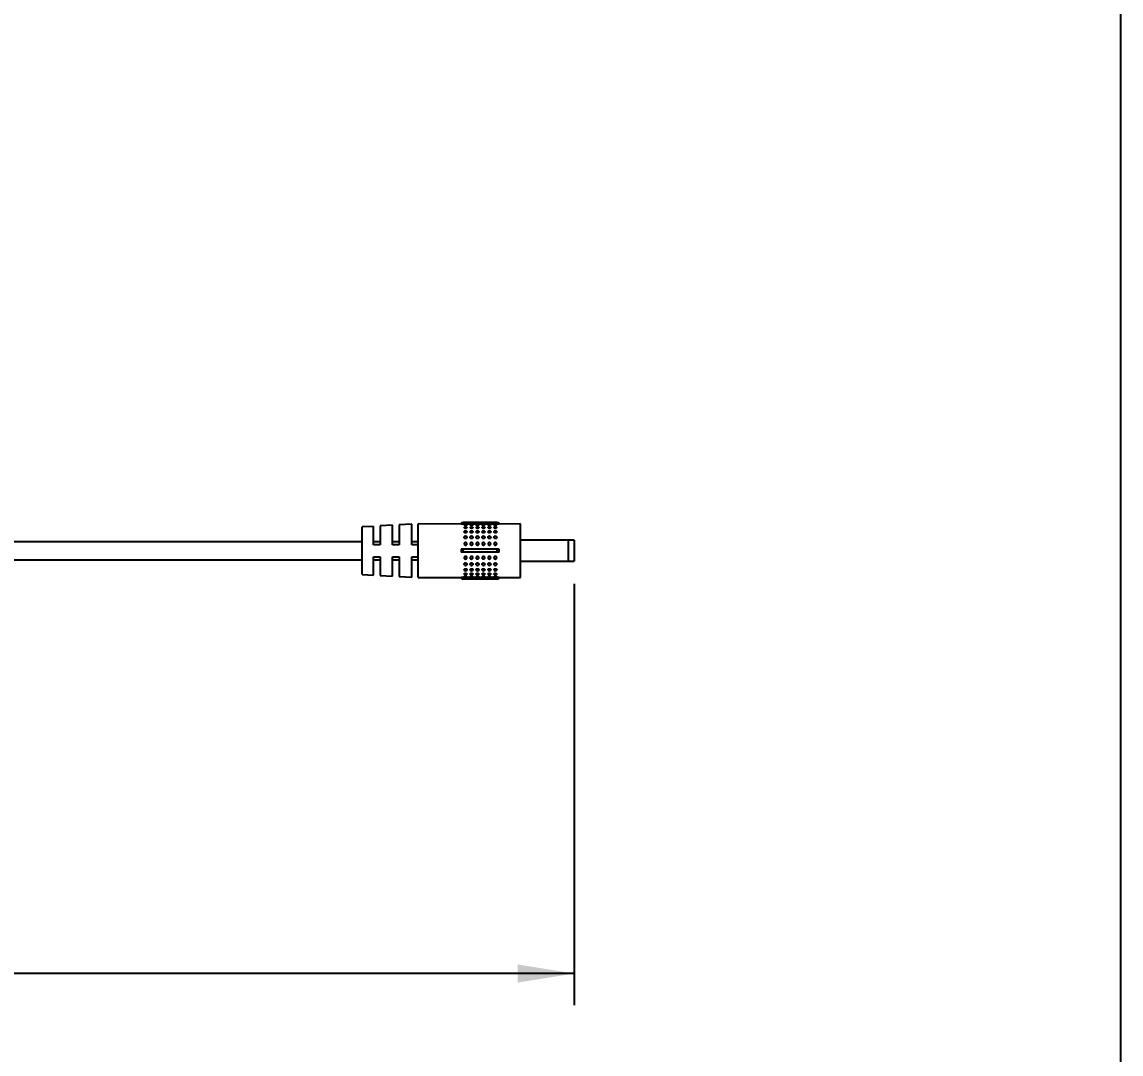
# Model space of a CAD drawing. Header units: millimetres. Extents: x 3 to 832, y 3 to 644.
# Drawn here: x 647.8 to 832.4, y 150 to 323.3 of the extents above; entities that cross this region are included whole.
import ezdxf

# ---------------------------------------------------------------- set-up
doc = ezdxf.new("R2010")
doc.units = ezdxf.units.MM
doc.header["$LTSCALE"] = 3
doc.linetypes.add('SLD-Solid', pattern=[0])
doc.layers.add('DIMENSIONS', color=8, linetype='SLD-Solid')
doc.layers.add('SHEET_FORMAT', color=9, linetype='SLD-Solid')
doc.styles.add('SLDTEXTSTYLE0', font='GOTHIC.TTF', dxfattribs={"width": 0.913})
doc.dimstyles.new('SLDDIMSTYLE2', dxfattribs={"dimtxt": 6.35, "dimasz": 9.525, "dimexe": 0, "dimexo": 0.0625, "dimgap": 1.5875, "dimtad": 0, "dimtih": 1, "dimtoh": 1, "dimdec": 1, "dimrnd": 1e-09, "dimzin": 4, "dimdsep": 46, "dimtxsty": 'SLDTEXTSTYLE0', "dimsah": 1, "dimcen": 0.09, "dimadec": 0, "dimazin": 1, "dimtfac": 1, "dimtdec": 1, "dimtofl": 0, "dimtmove": 0, "dimatfit": 3, "dimfxl": 1, "dimfrac": 2, "dimtolj": 1, "dimtzin": 12, "dimarcsym": 0})

# ---------------------------------------------------------------- blocks, each defined once
blk = doc.blocks.new('_D_3')
at = {"layer": 'DIMENSIONS'}
for p, q in [((740.53, 228.96), (740.53, 158.18)), ((206.48, 223.59), (206.48, 158.18)), ((604.91, 167.75), (602.79, 163.52)), ((609.14, 159.28), (604.91, 167.75)), ((206.48, 163.52), (446.7, 163.52)), ((459.53, 163.52), (457.6, 163.52)), ((457.6, 163.52), (457.6, 153.43)), ((487.49, 163.52), (489.42, 163.52)), ((489.42, 163.52), (489.42, 153.43)), ((602.79, 163.52), (500.32, 163.52)), ((611.26, 163.52), (609.14, 159.28)), ((740.53, 163.52), (611.26, 163.52)), ((457.6, 153.43), (459.53, 153.43)), ((489.42, 153.43), (487.49, 153.43))]:
    blk.add_line(p, q, dxfattribs=at)
for points in [[(206.48, 163.52), (216.01, 161.99), (216.01, 165.04)], [(740.53, 163.52), (731.01, 165.04), (731.01, 161.99)]]:
    blk.add_solid(points, dxfattribs=at)
at = {"layer": 'DIMENSIONS', "char_height": 6.35, "attachment_point": 1, "style": 'SLDTEXTSTYLE0'}
for s, insert in [('1600.0mm', (452.67, 172.92)), ('62.99in', (459.53, 161.54))]:
    blk.add_mtext(s, dxfattribs=dict(at, insert=insert))

msp = doc.modelspace()

# ---------------------------------------------------------------- linework, layer by layer
at = {"color": 7, "linetype": 'SLD-Solid', "lineweight": 25}
for p, q in [((706.83, 238.62), (704.93, 238.52)), ((704.93, 230.52), (704.93, 238.52)), ((706.83, 235.52), (706.83, 238.62)), ((710.03, 238.79), (707.93, 238.68)), ((707.93, 238.68), (707.93, 235.52)), ((710.03, 235.52), (710.03, 238.79)), ((713.23, 238.96), (711.13, 238.85)), ((711.13, 238.85), (711.13, 235.52)), ((713.23, 235.52), (713.23, 238.96)), ((721.55, 239.01), (714.33, 239.02)), ((714.33, 235.52), (714.33, 239.02)), ((722.23, 239.01), (721.55, 239.01)), ((727.58, 239.27), (721.88, 239.27)), ((723.23, 239.01), (722.34, 239.01)), ((724.23, 239.01), (723.34, 239.01)), ((725.23, 239.01), (724.34, 239.01)), ((726.23, 239.01), (725.34, 239.01)), ((727.23, 239.01), (726.34, 239.01)), ((727.92, 239.01), (727.34, 239.01)), ((731.53, 239.02), (727.92, 239.01)), ((731.53, 230.02), (731.53, 239.02)), ((704.93, 236.02), (352.5, 236.02)), ((707.93, 236.02), (706.83, 236.02)), ((707.93, 235.52), (706.83, 235.52)), ((711.13, 236.02), (710.03, 236.02)), ((711.13, 235.52), (710.03, 235.52)), ((714.33, 236.02), (713.23, 236.02)), ((714.33, 235.52), (713.23, 235.52)), ((714.33, 233.52), (714.33, 235.52)), ((721.55, 234.77), (721.55, 234.27)), ((721.88, 234.77), (721.55, 234.77)), ((721.88, 234.27), (721.88, 234.77)), ((727.58, 234.77), (721.88, 234.77)), ((727.58, 234.27), (727.58, 234.77)), ((727.92, 234.77), (727.58, 234.77)), ((727.92, 234.27), (727.92, 234.77)), ((739.53, 236.27), (731.53, 236.27)), ((740.53, 236.27), (739.53, 236.27)), ((739.53, 236.27), (739.53, 232.77)), ((740.53, 236.27), (740.53, 232.77)), ((353.5, 233.02), (704.93, 233.02)), ((706.83, 230.42), (706.83, 233.52)), ((706.83, 233.52), (707.93, 233.52)), ((706.83, 233.02), (707.93, 233.02)), ((707.93, 233.52), (707.93, 230.36)), ((710.03, 230.25), (710.03, 233.52)), ((710.03, 233.52), (711.13, 233.52)), ((710.03, 233.02), (711.13, 233.02)), ((711.13, 233.52), (711.13, 230.19)), ((713.23, 233.52), (714.33, 233.52)), ((713.23, 230.08), (713.23, 233.52)), ((713.23, 233.02), (714.33, 233.02)), ((714.33, 230.02), (714.33, 233.52)), ((721.88, 234.27), (721.55, 234.27)), ((727.58, 234.27), (721.88, 234.27)), ((727.92, 234.27), (727.58, 234.27)), ((731.53, 232.77), (739.53, 232.77)), ((739.53, 232.77), (740.53, 232.77)), ((704.93, 230.52), (706.83, 230.42)), ((707.93, 230.36), (710.03, 230.25)), ((711.13, 230.19), (713.23, 230.08)), ((714.33, 230.02), (721.55, 230.02)), ((722.23, 230.02), (721.55, 230.02)), ((727.58, 229.77), (721.88, 229.77)), ((723.23, 230.02), (722.34, 230.02)), ((724.23, 230.02), (723.34, 230.02)), ((725.23, 230.02), (724.34, 230.02)), ((726.23, 230.02), (725.34, 230.02)), ((727.23, 230.02), (726.34, 230.02)), ((727.92, 230.02), (727.34, 230.02)), ((727.92, 230.02), (731.53, 230.02))]:
    msp.add_line(p, q, dxfattribs=at)
at = {"color": 7, "linetype": 'SLD-Solid', "lineweight": 25, "flags": 128}
for points in [[(722.08, 231.27), (722.06, 231.32), (722.06, 231.37), (722.09, 231.43), (722.14, 231.47), (722.21, 231.49), (722.29, 231.5), (722.36, 231.49), (722.43, 231.46), (722.48, 231.42), (722.51, 231.37), (722.51, 231.34), (722.51, 231.34)], [(722.13, 232.12), (722.15, 232.11), (722.17, 232.1), (722.19, 232.09), (722.2, 232.08), (722.22, 232.07), (722.24, 232.07), (722.26, 232.07), (722.28, 232.07), (722.31, 232.07), (722.33, 232.07), (722.35, 232.08), (722.37, 232.08), (722.39, 232.09), (722.41, 232.1), (722.42, 232.11), (722.44, 232.12)], [(723.08, 231.27), (723.06, 231.32), (723.06, 231.37), (723.09, 231.43), (723.14, 231.47), (723.21, 231.49), (723.29, 231.5), (723.36, 231.49), (723.43, 231.46), (723.48, 231.42), (723.51, 231.37), (723.51, 231.34), (723.51, 231.34)], [(723.13, 232.12), (723.15, 232.11), (723.17, 232.1), (723.19, 232.09), (723.2, 232.08), (723.22, 232.07), (723.24, 232.07), (723.26, 232.07), (723.28, 232.07), (723.31, 232.07), (723.33, 232.07), (723.35, 232.08), (723.37, 232.08), (723.39, 232.09), (723.41, 232.1), (723.42, 232.11), (723.44, 232.12)], [(724.08, 231.27), (724.06, 231.32), (724.06, 231.37), (724.09, 231.43), (724.14, 231.47), (724.21, 231.49), (724.29, 231.5), (724.36, 231.49), (724.43, 231.46), (724.48, 231.42), (724.51, 231.37), (724.51, 231.34), (724.51, 231.34)], [(724.13, 232.12), (724.15, 232.11), (724.17, 232.1), (724.19, 232.09), (724.2, 232.08), (724.22, 232.07), (724.24, 232.07), (724.26, 232.07), (724.28, 232.07), (724.31, 232.07), (724.33, 232.07), (724.35, 232.08), (724.37, 232.08), (724.39, 232.09), (724.41, 232.1), (724.42, 232.11), (724.44, 232.12)], [(725.08, 231.27), (725.06, 231.32), (725.06, 231.37), (725.09, 231.43), (725.14, 231.47), (725.21, 231.49), (725.29, 231.5), (725.36, 231.49), (725.43, 231.46), (725.48, 231.42), (725.51, 231.37), (725.51, 231.34), (725.51, 231.34)], [(725.13, 232.12), (725.15, 232.11), (725.17, 232.1), (725.19, 232.09), (725.2, 232.08), (725.22, 232.07), (725.24, 232.07), (725.26, 232.07), (725.28, 232.07), (725.31, 232.07), (725.33, 232.07), (725.35, 232.08), (725.37, 232.08), (725.39, 232.09), (725.41, 232.1), (725.42, 232.11), (725.44, 232.12)], [(726.08, 231.27), (726.06, 231.32), (726.06, 231.37), (726.09, 231.43), (726.14, 231.47), (726.21, 231.49), (726.29, 231.5), (726.36, 231.49), (726.43, 231.46), (726.48, 231.42), (726.51, 231.37), (726.51, 231.34), (726.51, 231.34)], [(726.13, 232.12), (726.15, 232.11), (726.17, 232.1), (726.19, 232.09), (726.2, 232.08), (726.22, 232.07), (726.24, 232.07), (726.26, 232.07), (726.28, 232.07), (726.31, 232.07), (726.33, 232.07), (726.35, 232.08), (726.37, 232.08), (726.39, 232.09), (726.41, 232.1), (726.42, 232.11), (726.44, 232.12)], [(727.08, 231.27), (727.06, 231.32), (727.06, 231.37), (727.09, 231.43), (727.14, 231.47), (727.21, 231.49), (727.29, 231.5), (727.36, 231.49), (727.43, 231.46), (727.48, 231.42), (727.51, 231.37), (727.51, 231.34), (727.51, 231.34)], [(727.13, 232.12), (727.15, 232.11), (727.17, 232.1), (727.19, 232.09), (727.2, 232.08), (727.22, 232.07), (727.24, 232.07), (727.26, 232.07), (727.28, 232.07), (727.31, 232.07), (727.33, 232.07), (727.35, 232.08), (727.37, 232.08), (727.39, 232.09), (727.41, 232.1), (727.42, 232.11), (727.44, 232.12)], [(722.06, 230.59), (722.08, 230.56), (722.1, 230.54), (722.13, 230.51), (722.16, 230.49), (722.19, 230.48), (722.22, 230.47), (722.25, 230.46), (722.28, 230.46), (722.32, 230.46), (722.35, 230.47), (722.38, 230.48), (722.41, 230.49), (722.44, 230.51), (722.47, 230.54), (722.49, 230.56), (722.51, 230.59)], [(722.06, 230.16), (722.07, 230.13), (722.1, 230.1), (722.12, 230.08), (722.15, 230.06), (722.18, 230.04), (722.21, 230.03), (722.25, 230.02), (722.28, 230.02), (722.32, 230.02), (722.36, 230.03), (722.39, 230.04), (722.42, 230.06), (722.45, 230.08), (722.47, 230.1), (722.49, 230.13), (722.51, 230.16)], [(723.06, 230.59), (723.08, 230.56), (723.1, 230.54), (723.13, 230.51), (723.16, 230.49), (723.19, 230.48), (723.22, 230.47), (723.25, 230.46), (723.28, 230.46), (723.32, 230.46), (723.35, 230.47), (723.38, 230.48), (723.41, 230.49), (723.44, 230.51), (723.47, 230.54), (723.49, 230.56), (723.51, 230.59)], [(723.06, 230.16), (723.07, 230.13), (723.1, 230.1), (723.12, 230.08), (723.15, 230.06), (723.18, 230.04), (723.21, 230.03), (723.25, 230.02), (723.28, 230.02), (723.32, 230.02), (723.36, 230.03), (723.39, 230.04), (723.42, 230.06), (723.45, 230.08), (723.47, 230.1), (723.49, 230.13), (723.51, 230.16)], [(724.06, 230.59), (724.08, 230.56), (724.1, 230.54), (724.13, 230.51), (724.16, 230.49), (724.19, 230.48), (724.22, 230.47), (724.25, 230.46), (724.28, 230.46), (724.32, 230.46), (724.35, 230.47), (724.38, 230.48), (724.41, 230.49), (724.44, 230.51), (724.47, 230.54), (724.49, 230.56), (724.51, 230.59)], [(724.06, 230.16), (724.07, 230.13), (724.1, 230.1), (724.12, 230.08), (724.15, 230.06), (724.18, 230.04), (724.21, 230.03), (724.25, 230.02), (724.28, 230.02), (724.32, 230.02), (724.36, 230.03), (724.39, 230.04), (724.42, 230.06), (724.45, 230.08), (724.47, 230.1), (724.49, 230.13), (724.51, 230.16)], [(725.06, 230.59), (725.08, 230.56), (725.1, 230.54), (725.13, 230.51), (725.16, 230.49), (725.19, 230.48), (725.22, 230.47), (725.25, 230.46), (725.28, 230.46), (725.32, 230.46), (725.35, 230.47), (725.38, 230.48), (725.41, 230.49), (725.44, 230.51), (725.47, 230.54), (725.49, 230.56), (725.51, 230.59)], [(725.06, 230.16), (725.07, 230.13), (725.1, 230.1), (725.12, 230.08), (725.15, 230.06), (725.18, 230.04), (725.21, 230.03), (725.25, 230.02), (725.28, 230.02), (725.32, 230.02), (725.36, 230.03), (725.39, 230.04), (725.42, 230.06), (725.45, 230.08), (725.47, 230.1), (725.49, 230.13), (725.51, 230.16)], [(726.06, 230.59), (726.08, 230.56), (726.1, 230.54), (726.13, 230.51), (726.16, 230.49), (726.19, 230.48), (726.22, 230.47), (726.25, 230.46), (726.28, 230.46), (726.32, 230.46), (726.35, 230.47), (726.38, 230.48), (726.41, 230.49), (726.44, 230.51), (726.47, 230.54), (726.49, 230.56), (726.51, 230.59)], [(726.06, 230.16), (726.07, 230.13), (726.1, 230.1), (726.12, 230.08), (726.15, 230.06), (726.18, 230.04), (726.21, 230.03), (726.25, 230.02), (726.28, 230.02), (726.32, 230.02), (726.36, 230.03), (726.39, 230.04), (726.42, 230.06), (726.45, 230.08), (726.47, 230.1), (726.49, 230.13), (726.51, 230.16)], [(727.06, 230.59), (727.08, 230.56), (727.1, 230.54), (727.13, 230.51), (727.16, 230.49), (727.19, 230.48), (727.22, 230.47), (727.25, 230.46), (727.28, 230.46), (727.32, 230.46), (727.35, 230.47), (727.38, 230.48), (727.41, 230.49), (727.44, 230.51), (727.47, 230.54), (727.49, 230.56), (727.51, 230.59)], [(727.06, 230.16), (727.07, 230.13), (727.1, 230.1), (727.12, 230.08), (727.15, 230.06), (727.18, 230.04), (727.21, 230.03), (727.25, 230.02), (727.28, 230.02), (727.32, 230.02), (727.36, 230.03), (727.39, 230.04), (727.42, 230.06), (727.45, 230.08), (727.47, 230.1), (727.49, 230.13), (727.51, 230.16)]]:
    msp.add_lwpolyline(points, dxfattribs=at)
at = {"color": 7, "linetype": 'SLD-Solid', "lineweight": 25}
for centre, radius, start, end in [((721.88, 238.92), 0.35, 89.9963, 164.5829), ((722.28, 238.77), 0.25, 24.5663, 155.2768), ((722.28, 238.33), 0.25, 27.4849, 152.3852), ((723.28, 238.77), 0.25, 24.5732, 155.2699), ((723.28, 238.33), 0.25, 27.4849, 152.3852), ((724.28, 238.77), 0.25, 24.5732, 155.2699), ((724.28, 238.33), 0.25, 27.478, 152.392), ((725.28, 238.77), 0.25, 24.5664, 155.2767), ((725.28, 238.33), 0.25, 27.478, 152.392), ((726.28, 238.77), 0.25, 24.5664, 155.2767), ((726.28, 238.33), 0.25, 27.4849, 152.3851), ((727.28, 238.77), 0.25, 24.5663, 155.2768), ((727.28, 238.33), 0.25, 27.4849, 152.3852), ((727.58, 238.92), 0.35, 15.4171, 90.0037), ((722.28, 237.63), 0.25, 34.3243, 145.5976), ((722.28, 236.72), 0.25, 51.6671, 128.0024), ((723.28, 237.63), 0.25, 34.3243, 145.5976), ((723.28, 236.72), 0.25, 51.6671, 128.0024), ((724.28, 237.63), 0.25, 34.3175, 145.6044), ((724.28, 236.72), 0.25, 51.6603, 128.0091), ((725.28, 237.63), 0.25, 34.3175, 145.6044), ((725.28, 236.72), 0.25, 51.6602, 128.0093), ((726.28, 237.63), 0.25, 34.3243, 145.5976), ((726.28, 236.72), 0.25, 51.6602, 128.0093), ((727.28, 237.63), 0.25, 34.3243, 145.5976), ((727.28, 236.72), 0.25, 51.6671, 128.0024), ((722.28, 231.41), 0.25, 213.7844, 325.5294), ((723.28, 231.41), 0.25, 213.7844, 325.5294), ((724.28, 231.41), 0.25, 213.7844, 325.5294), ((725.28, 231.41), 0.25, 213.7844, 325.5294), ((726.28, 231.41), 0.25, 213.7844, 325.5294), ((727.28, 231.41), 0.25, 213.7844, 325.5294), ((721.88, 230.12), 0.35, 195.4169, 270.0038), ((727.58, 230.12), 0.35, 269.9962, 344.5831)]:
    msp.add_arc(centre, radius, start, end, dxfattribs=at)
for points, knots in [([(722.51, 238.87), (722.51, 238.87), (722.52, 238.85), (722.48, 238.83), (722.44, 238.82), (722.38, 238.8), (722.31, 238.8), (722.23, 238.8), (722.17, 238.81), (722.11, 238.82), (722.07, 238.84), (722.05, 238.86), (722.06, 238.87), (722.06, 238.87)], [0, 0, 0, 0, 0.026519, 0.084481, 0.179896, 0.306944, 0.452432, 0.601491, 0.739864, 0.854739, 0.93652, 0.984107, 1, 1, 1, 1]), ([(722.51, 238.44), (722.51, 238.44), (722.52, 238.43), (722.52, 238.4), (722.49, 238.36), (722.44, 238.33), (722.38, 238.3), (722.31, 238.29), (722.23, 238.29), (722.16, 238.31), (722.11, 238.34), (722.07, 238.37), (722.05, 238.41), (722.06, 238.43), (722.07, 238.44)], [0, 0, 0, 0, 0.004442, 0.067691, 0.139138, 0.230201, 0.340026, 0.461162, 0.584344, 0.700638, 0.802401, 0.885242, 0.951758, 1, 1, 1, 1]), ([(723.51, 238.87), (723.51, 238.87), (723.52, 238.85), (723.48, 238.83), (723.44, 238.82), (723.38, 238.8), (723.31, 238.8), (723.23, 238.8), (723.17, 238.81), (723.11, 238.82), (723.07, 238.84), (723.05, 238.86), (723.06, 238.87), (723.06, 238.87)], [0, 0, 0, 0, 0.026519, 0.084481, 0.179897, 0.306945, 0.452434, 0.601493, 0.73975, 0.854738, 0.93652, 0.984107, 1, 1, 1, 1]), ([(723.51, 238.44), (723.51, 238.44), (723.52, 238.43), (723.52, 238.4), (723.49, 238.36), (723.44, 238.33), (723.38, 238.3), (723.31, 238.29), (723.23, 238.29), (723.16, 238.31), (723.11, 238.34), (723.07, 238.37), (723.05, 238.41), (723.06, 238.43), (723.07, 238.44)], [0, 0, 0, 0, 0.004442, 0.067691, 0.139139, 0.230203, 0.340028, 0.461166, 0.584348, 0.700549, 0.8024, 0.885241, 0.951757, 1, 1, 1, 1]), ([(724.51, 238.87), (724.51, 238.87), (724.52, 238.85), (724.48, 238.83), (724.44, 238.82), (724.38, 238.8), (724.31, 238.8), (724.23, 238.8), (724.17, 238.81), (724.11, 238.82), (724.07, 238.84), (724.05, 238.86), (724.06, 238.87), (724.06, 238.87)], [0, 0, 0, 0, 0.026519, 0.08448, 0.179894, 0.306825, 0.452428, 0.601485, 0.73974, 0.854613, 0.936393, 0.984042, 1, 1, 1, 1]), ([(724.51, 238.44), (724.51, 238.44), (724.52, 238.43), (724.52, 238.4), (724.49, 238.36), (724.44, 238.33), (724.38, 238.3), (724.31, 238.29), (724.23, 238.29), (724.16, 238.31), (724.11, 238.34), (724.07, 238.37), (724.05, 238.41), (724.06, 238.43), (724.07, 238.44)], [0, 0, 0, 0, 0.004442, 0.067695, 0.139146, 0.230215, 0.339955, 0.461194, 0.584383, 0.70059, 0.802359, 0.885205, 0.951755, 1, 1, 1, 1]), ([(725.51, 238.87), (725.51, 238.87), (725.52, 238.85), (725.48, 238.83), (725.44, 238.82), (725.38, 238.8), (725.31, 238.8), (725.23, 238.8), (725.17, 238.81), (725.11, 238.82), (725.07, 238.84), (725.05, 238.86), (725.06, 238.87), (725.06, 238.87)], [0, 0, 0, 0, 0.026543, 0.084582, 0.179985, 0.306902, 0.452489, 0.601529, 0.739769, 0.854629, 0.9364, 0.984044, 1, 1, 1, 1]), ([(725.51, 238.44), (725.51, 238.44), (725.52, 238.43), (725.52, 238.4), (725.49, 238.36), (725.44, 238.33), (725.38, 238.3), (725.31, 238.29), (725.23, 238.29), (725.16, 238.31), (725.11, 238.34), (725.07, 238.37), (725.05, 238.41), (725.06, 238.43), (725.07, 238.44)], [0, 0, 0, 0, 0.0045049, 0.0677506, 0.1392404, 0.2302992, 0.3400277, 0.4612536, 0.5844286, 0.7006226, 0.8023809, 0.8852174, 0.9517603, 1, 1, 1, 1]), ([(726.51, 238.87), (726.51, 238.87), (726.52, 238.85), (726.48, 238.83), (726.44, 238.82), (726.38, 238.8), (726.31, 238.8), (726.23, 238.8), (726.17, 238.81), (726.11, 238.82), (726.07, 238.84), (726.05, 238.86), (726.06, 238.87), (726.06, 238.87)], [0, 0, 0, 0, 0.026546, 0.084507, 0.180028, 0.306958, 0.452444, 0.6015, 0.73987, 0.854742, 0.936522, 0.984108, 1, 1, 1, 1]), ([(726.51, 238.44), (726.51, 238.44), (726.52, 238.43), (726.52, 238.4), (726.49, 238.36), (726.44, 238.33), (726.38, 238.3), (726.31, 238.29), (726.23, 238.29), (726.16, 238.31), (726.11, 238.34), (726.07, 238.37), (726.05, 238.41), (726.06, 238.43), (726.07, 238.44)], [0, 0, 0, 0, 0.0044419, 0.0676937, 0.1391438, 0.2302887, 0.3400277, 0.4611699, 0.5843567, 0.7006558, 0.8024239, 0.8852682, 0.951787, 1, 1, 1, 1]), ([(727.51, 238.87), (727.51, 238.87), (727.52, 238.85), (727.48, 238.83), (727.44, 238.82), (727.38, 238.8), (727.31, 238.8), (727.23, 238.8), (727.17, 238.81), (727.11, 238.82), (727.07, 238.84), (727.05, 238.86), (727.06, 238.87), (727.06, 238.87)], [0, 0, 0, 0, 0.026519, 0.084481, 0.179896, 0.306944, 0.452432, 0.601491, 0.739864, 0.854739, 0.93652, 0.984107, 1, 1, 1, 1]), ([(727.51, 238.44), (727.51, 238.44), (727.52, 238.43), (727.52, 238.4), (727.49, 238.36), (727.44, 238.33), (727.38, 238.3), (727.31, 238.29), (727.23, 238.29), (727.16, 238.31), (727.11, 238.34), (727.07, 238.37), (727.05, 238.41), (727.06, 238.43), (727.07, 238.44)], [0, 0, 0, 0, 0.004442, 0.067691, 0.139138, 0.230201, 0.340026, 0.461162, 0.584344, 0.700638, 0.802401, 0.885242, 0.951758, 1, 1, 1, 1]), ([(722.51, 237.7), (722.51, 237.68), (722.51, 237.64), (722.46, 237.59), (722.4, 237.55), (722.33, 237.53), (722.26, 237.53), (722.18, 237.55), (722.12, 237.58), (722.08, 237.62), (722.05, 237.68), (722.06, 237.73), (722.07, 237.76), (722.08, 237.77)], [0, 0, 0, 0, 0.081107, 0.1706011, 0.270403, 0.3774374, 0.4868623, 0.5937693, 0.6939837, 0.785028, 0.8676165, 0.9468989, 1, 1, 1, 1]), ([(722.28, 236.56), (722.26, 236.57), (722.21, 236.57), (722.14, 236.6), (722.09, 236.66), (722.06, 236.72), (722.05, 236.79), (722.08, 236.86), (722.11, 236.9), (722.13, 236.91), (722.13, 236.91)], [0, 0, 0, 0, 0.149675, 0.296029, 0.43731, 0.573726, 0.707267, 0.84171, 0.980983, 1, 1, 1, 1]), ([(722.44, 236.91), (722.45, 236.9), (722.47, 236.89), (722.5, 236.83), (722.52, 236.77), (722.5, 236.7), (722.47, 236.64), (722.41, 236.59), (722.34, 236.57), (722.3, 236.56), (722.28, 236.56)], [0, 0, 0, 0, 0.063315, 0.1988595, 0.3321644, 0.4675827, 0.6082973, 0.7547505, 0.9049846, 1, 1, 1, 1]), ([(722.49, 237.77), (722.5, 237.76), (722.51, 237.74), (722.51, 237.71), (722.51, 237.7)], [0, 0, 0, 0, 0.5257495, 1, 1, 1, 1]), ([(723.51, 237.7), (723.51, 237.68), (723.51, 237.64), (723.46, 237.59), (723.4, 237.55), (723.33, 237.53), (723.26, 237.53), (723.18, 237.55), (723.12, 237.58), (723.08, 237.62), (723.05, 237.68), (723.06, 237.73), (723.07, 237.76), (723.08, 237.77)], [0, 0, 0, 0, 0.081109, 0.170605, 0.270338, 0.377375, 0.486888, 0.593798, 0.694015, 0.785061, 0.867621, 0.946898, 1, 1, 1, 1]), ([(723.28, 236.56), (723.26, 236.57), (723.21, 236.57), (723.14, 236.6), (723.09, 236.66), (723.06, 236.72), (723.05, 236.79), (723.08, 236.86), (723.11, 236.9), (723.13, 236.91), (723.13, 236.91)], [0, 0, 0, 0, 0.149665, 0.296009, 0.437197, 0.573655, 0.707186, 0.84162, 0.980884, 1, 1, 1, 1]), ([(723.44, 236.91), (723.45, 236.9), (723.47, 236.89), (723.5, 236.83), (723.52, 236.77), (723.5, 236.7), (723.47, 236.64), (723.41, 236.59), (723.34, 236.57), (723.3, 236.56), (723.28, 236.56)], [0, 0, 0, 0, 0.063403, 0.198938, 0.33221, 0.467617, 0.608321, 0.754763, 0.904875, 1, 1, 1, 1]), ([(723.49, 237.77), (723.5, 237.76), (723.51, 237.74), (723.51, 237.71), (723.51, 237.7)], [0, 0, 0, 0, 0.5257495, 1, 1, 1, 1]), ([(724.51, 237.7), (724.51, 237.68), (724.51, 237.64), (724.46, 237.59), (724.4, 237.55), (724.33, 237.53), (724.26, 237.53), (724.18, 237.55), (724.12, 237.58), (724.08, 237.62), (724.05, 237.68), (724.06, 237.73), (724.07, 237.76), (724.08, 237.77)], [0, 0, 0, 0, 0.0810917, 0.1706424, 0.2703781, 0.3774183, 0.4869344, 0.5937639, 0.6939837, 0.7850919, 0.8676537, 0.9469403, 1, 1, 1, 1]), ([(724.28, 236.56), (724.26, 236.57), (724.21, 236.57), (724.14, 236.6), (724.09, 236.66), (724.06, 236.72), (724.05, 236.79), (724.08, 236.86), (724.11, 236.9), (724.13, 236.91), (724.13, 236.91)], [0, 0, 0, 0, 0.149665, 0.296009, 0.437197, 0.573655, 0.707186, 0.84162, 0.980884, 1, 1, 1, 1]), ([(724.44, 236.91), (724.45, 236.9), (724.47, 236.89), (724.5, 236.83), (724.52, 236.77), (724.5, 236.7), (724.47, 236.64), (724.41, 236.59), (724.34, 236.57), (724.3, 236.56), (724.28, 236.56)], [0, 0, 0, 0, 0.063403, 0.198938, 0.33221, 0.467617, 0.608321, 0.754763, 0.904875, 1, 1, 1, 1]), ([(724.49, 237.77), (724.5, 237.76), (724.51, 237.74), (724.51, 237.71), (724.51, 237.7)], [0, 0, 0, 0, 0.5257495, 1, 1, 1, 1]), ([(725.51, 237.7), (725.51, 237.68), (725.51, 237.64), (725.46, 237.59), (725.4, 237.55), (725.33, 237.53), (725.26, 237.53), (725.18, 237.55), (725.12, 237.58), (725.08, 237.62), (725.05, 237.68), (725.06, 237.73), (725.07, 237.76), (725.08, 237.77)], [0, 0, 0, 0, 0.08111, 0.170659, 0.270393, 0.377431, 0.48686, 0.593771, 0.693989, 0.785096, 0.867656, 0.946941, 1, 1, 1, 1]), ([(725.28, 236.56), (725.26, 236.57), (725.21, 236.57), (725.14, 236.6), (725.09, 236.66), (725.06, 236.72), (725.05, 236.79), (725.08, 236.86), (725.11, 236.9), (725.13, 236.91), (725.13, 236.91)], [0, 0, 0, 0, 0.1496778, 0.295929, 0.4372127, 0.5736822, 0.707225, 0.8417075, 0.9809829, 1, 1, 1, 1]), ([(725.44, 236.91), (725.45, 236.9), (725.47, 236.89), (725.5, 236.83), (725.52, 236.77), (725.5, 236.7), (725.47, 236.64), (725.41, 236.59), (725.34, 236.57), (725.3, 236.56), (725.28, 236.56)], [0, 0, 0, 0, 0.063398, 0.198921, 0.332204, 0.4676, 0.608355, 0.754784, 0.904883, 1, 1, 1, 1]), ([(725.49, 237.77), (725.5, 237.76), (725.51, 237.74), (725.51, 237.71), (725.51, 237.7)], [0, 0, 0, 0, 0.5259392, 1, 1, 1, 1]), ([(726.51, 237.7), (726.51, 237.68), (726.51, 237.64), (726.46, 237.59), (726.4, 237.55), (726.33, 237.53), (726.26, 237.53), (726.18, 237.55), (726.12, 237.58), (726.08, 237.62), (726.05, 237.68), (726.06, 237.73), (726.07, 237.76), (726.08, 237.77)], [0, 0, 0, 0, 0.081112, 0.170664, 0.270401, 0.377442, 0.486874, 0.593788, 0.694008, 0.785059, 0.867652, 0.94694, 1, 1, 1, 1]), ([(726.28, 236.56), (726.26, 236.57), (726.21, 236.57), (726.14, 236.6), (726.09, 236.66), (726.06, 236.72), (726.05, 236.79), (726.08, 236.86), (726.11, 236.9), (726.13, 236.91), (726.13, 236.91)], [0, 0, 0, 0, 0.149789, 0.296036, 0.437316, 0.573731, 0.70727, 0.841712, 0.980983, 1, 1, 1, 1]), ([(726.44, 236.91), (726.45, 236.9), (726.47, 236.89), (726.5, 236.83), (726.52, 236.77), (726.5, 236.7), (726.47, 236.64), (726.41, 236.59), (726.34, 236.57), (726.3, 236.56), (726.28, 236.56)], [0, 0, 0, 0, 0.063315, 0.19886, 0.332164, 0.467583, 0.608297, 0.754751, 0.904985, 1, 1, 1, 1]), ([(726.49, 237.77), (726.5, 237.76), (726.51, 237.74), (726.51, 237.71), (726.51, 237.7)], [0, 0, 0, 0, 0.5259392, 1, 1, 1, 1]), ([(727.51, 237.7), (727.51, 237.68), (727.51, 237.64), (727.46, 237.59), (727.4, 237.55), (727.33, 237.53), (727.26, 237.53), (727.18, 237.55), (727.12, 237.58), (727.08, 237.62), (727.05, 237.68), (727.06, 237.73), (727.07, 237.76), (727.08, 237.77)], [0, 0, 0, 0, 0.081107, 0.1706011, 0.270403, 0.3774374, 0.4868623, 0.5937693, 0.6939837, 0.785028, 0.8676165, 0.9468989, 1, 1, 1, 1]), ([(727.28, 236.56), (727.26, 236.57), (727.21, 236.57), (727.14, 236.6), (727.09, 236.66), (727.06, 236.72), (727.05, 236.79), (727.08, 236.86), (727.11, 236.9), (727.13, 236.91), (727.13, 236.91)], [0, 0, 0, 0, 0.14966, 0.295999, 0.437266, 0.573669, 0.707196, 0.841626, 0.980885, 1, 1, 1, 1]), ([(727.44, 236.91), (727.45, 236.9), (727.47, 236.89), (727.5, 236.83), (727.52, 236.77), (727.5, 236.7), (727.47, 236.64), (727.41, 236.59), (727.34, 236.57), (727.3, 236.56), (727.28, 236.56)], [0, 0, 0, 0, 0.063404, 0.198939, 0.332212, 0.46762, 0.608325, 0.754768, 0.904991, 1, 1, 1, 1]), ([(727.49, 237.77), (727.5, 237.76), (727.51, 237.74), (727.51, 237.71), (727.51, 237.7)], [0, 0, 0, 0, 0.5257495, 1, 1, 1, 1]), ([(722.33, 235.46), (722.32, 235.46), (722.28, 235.45), (722.21, 235.47), (722.14, 235.5), (722.09, 235.56), (722.06, 235.63), (722.05, 235.71), (722.07, 235.78), (722.12, 235.84), (722.19, 235.89), (722.26, 235.91), (722.34, 235.9), (722.41, 235.87), (722.47, 235.82), (722.51, 235.76), (722.52, 235.68), (722.51, 235.61), (722.47, 235.54), (722.41, 235.48), (722.36, 235.47), (722.33, 235.46)], [0, 0, 0, 0, 0.034022, 0.087871, 0.14147, 0.194841, 0.248177, 0.30156, 0.355081, 0.408891, 0.462976, 0.517158, 0.571, 0.624326, 0.677232, 0.730047, 0.783177, 0.836879, 0.891123, 0.945619, 1, 1, 1, 1]), ([(723.33, 235.46), (723.32, 235.46), (723.28, 235.45), (723.21, 235.47), (723.14, 235.5), (723.09, 235.56), (723.06, 235.63), (723.05, 235.71), (723.07, 235.78), (723.12, 235.84), (723.19, 235.89), (723.26, 235.91), (723.34, 235.9), (723.41, 235.87), (723.47, 235.82), (723.51, 235.76), (723.52, 235.68), (723.51, 235.61), (723.47, 235.54), (723.41, 235.48), (723.36, 235.47), (723.33, 235.46)], [0, 0, 0, 0, 0.034064, 0.087912, 0.141511, 0.194852, 0.248205, 0.301587, 0.355108, 0.408917, 0.463037, 0.517177, 0.571019, 0.624344, 0.677281, 0.730096, 0.783219, 0.83692, 0.891163, 0.945659, 1, 1, 1, 1]), ([(724.33, 235.46), (724.32, 235.46), (724.28, 235.45), (724.21, 235.47), (724.14, 235.5), (724.09, 235.56), (724.06, 235.63), (724.05, 235.71), (724.07, 235.78), (724.12, 235.84), (724.19, 235.89), (724.26, 235.91), (724.34, 235.9), (724.41, 235.87), (724.47, 235.82), (724.51, 235.76), (724.52, 235.68), (724.51, 235.61), (724.47, 235.54), (724.41, 235.48), (724.36, 235.47), (724.33, 235.46)], [0, 0, 0, 0, 0.0340638, 0.0879116, 0.1415098, 0.194851, 0.2482032, 0.3015852, 0.3551054, 0.4089139, 0.4630333, 0.5171735, 0.5710148, 0.6243789, 0.6772836, 0.7300978, 0.7832202, 0.8369207, 0.8911637, 0.9456592, 1, 1, 1, 1]), ([(725.33, 235.46), (725.32, 235.46), (725.28, 235.45), (725.21, 235.47), (725.14, 235.5), (725.09, 235.56), (725.06, 235.63), (725.05, 235.71), (725.07, 235.78), (725.12, 235.84), (725.19, 235.89), (725.26, 235.91), (725.34, 235.9), (725.41, 235.87), (725.47, 235.82), (725.51, 235.76), (725.52, 235.68), (725.51, 235.61), (725.47, 235.54), (725.41, 235.48), (725.36, 235.47), (725.33, 235.46)], [0, 0, 0, 0, 0.034064, 0.087912, 0.141473, 0.194843, 0.248195, 0.301577, 0.355109, 0.408917, 0.463002, 0.517142, 0.571026, 0.624351, 0.677255, 0.73007, 0.783199, 0.8369, 0.891164, 0.945659, 1, 1, 1, 1]), ([(726.33, 235.46), (726.32, 235.46), (726.28, 235.45), (726.21, 235.47), (726.14, 235.5), (726.09, 235.56), (726.06, 235.63), (726.05, 235.71), (726.07, 235.78), (726.12, 235.84), (726.19, 235.89), (726.26, 235.91), (726.34, 235.9), (726.41, 235.87), (726.47, 235.82), (726.51, 235.76), (726.52, 235.68), (726.51, 235.61), (726.47, 235.54), (726.41, 235.48), (726.36, 235.47), (726.33, 235.46)], [0, 0, 0, 0, 0.034022, 0.087912, 0.141474, 0.194845, 0.248181, 0.301563, 0.355084, 0.408893, 0.462979, 0.51716, 0.571002, 0.624328, 0.677233, 0.730048, 0.783178, 0.83688, 0.891123, 0.945619, 1, 1, 1, 1]), ([(727.33, 235.46), (727.32, 235.46), (727.28, 235.45), (727.21, 235.47), (727.14, 235.5), (727.09, 235.56), (727.06, 235.63), (727.05, 235.71), (727.07, 235.78), (727.12, 235.84), (727.19, 235.89), (727.26, 235.91), (727.34, 235.9), (727.41, 235.87), (727.47, 235.82), (727.51, 235.76), (727.52, 235.68), (727.51, 235.61), (727.47, 235.54), (727.41, 235.48), (727.36, 235.47), (727.33, 235.46)], [0, 0, 0, 0, 0.034022, 0.08787, 0.141468, 0.194837, 0.248173, 0.301555, 0.355075, 0.408883, 0.463002, 0.517142, 0.570984, 0.624309, 0.677245, 0.730059, 0.783181, 0.836882, 0.891125, 0.94562, 1, 1, 1, 1]), ([(722.24, 233.57), (722.25, 233.58), (722.29, 233.58), (722.36, 233.57), (722.43, 233.53), (722.48, 233.48), (722.51, 233.41), (722.52, 233.33), (722.5, 233.25), (722.45, 233.19), (722.38, 233.15), (722.31, 233.13), (722.23, 233.13), (722.16, 233.16), (722.1, 233.21), (722.06, 233.28), (722.05, 233.35), (722.06, 233.43), (722.1, 233.5), (722.16, 233.55), (722.21, 233.56), (722.24, 233.57)], [0, 0, 0, 0, 0.034064, 0.087912, 0.14151, 0.194851, 0.248203, 0.301585, 0.355105, 0.408914, 0.463033, 0.517173, 0.571015, 0.624379, 0.677284, 0.730098, 0.78322, 0.836921, 0.891164, 0.945659, 1, 1, 1, 1]), ([(723.24, 233.57), (723.25, 233.58), (723.29, 233.58), (723.36, 233.57), (723.43, 233.53), (723.48, 233.48), (723.51, 233.41), (723.52, 233.33), (723.5, 233.25), (723.45, 233.19), (723.38, 233.15), (723.31, 233.13), (723.23, 233.13), (723.16, 233.16), (723.1, 233.21), (723.06, 233.28), (723.05, 233.35), (723.06, 233.43), (723.1, 233.5), (723.16, 233.55), (723.21, 233.56), (723.24, 233.57)], [0, 0, 0, 0, 0.034064, 0.087911, 0.141509, 0.194879, 0.248214, 0.301596, 0.355115, 0.408924, 0.463043, 0.517183, 0.571024, 0.624349, 0.677285, 0.730099, 0.783221, 0.836921, 0.891164, 0.945659, 1, 1, 1, 1]), ([(724.24, 233.57), (724.25, 233.58), (724.29, 233.58), (724.36, 233.57), (724.43, 233.53), (724.48, 233.48), (724.51, 233.41), (724.52, 233.33), (724.5, 233.25), (724.45, 233.19), (724.38, 233.15), (724.31, 233.13), (724.23, 233.13), (724.16, 233.16), (724.1, 233.21), (724.06, 233.28), (724.05, 233.35), (724.06, 233.43), (724.1, 233.5), (724.16, 233.55), (724.21, 233.56), (724.24, 233.57)], [0, 0, 0, 0, 0.0340225, 0.0878712, 0.1414703, 0.1948409, 0.2481773, 0.3015603, 0.3550808, 0.4088907, 0.4629762, 0.5171579, 0.5710002, 0.6243261, 0.6772317, 0.7300468, 0.7831774, 0.8368788, 0.8911227, 0.9456191, 1, 1, 1, 1]), ([(725.24, 233.57), (725.25, 233.58), (725.29, 233.58), (725.36, 233.57), (725.43, 233.53), (725.48, 233.48), (725.51, 233.41), (725.52, 233.33), (725.5, 233.25), (725.45, 233.19), (725.38, 233.15), (725.31, 233.13), (725.23, 233.13), (725.16, 233.16), (725.1, 233.21), (725.06, 233.28), (725.05, 233.35), (725.06, 233.43), (725.1, 233.5), (725.16, 233.55), (725.21, 233.56), (725.24, 233.57)], [0, 0, 0, 0, 0.034022, 0.087911, 0.141473, 0.194843, 0.248195, 0.301577, 0.355109, 0.408918, 0.463002, 0.517183, 0.571025, 0.62435, 0.677255, 0.730069, 0.783199, 0.836899, 0.891163, 0.945659, 1, 1, 1, 1]), ([(726.24, 233.57), (726.25, 233.58), (726.29, 233.58), (726.36, 233.57), (726.43, 233.53), (726.48, 233.48), (726.51, 233.41), (726.52, 233.33), (726.5, 233.25), (726.45, 233.19), (726.38, 233.15), (726.31, 233.13), (726.23, 233.13), (726.16, 233.16), (726.1, 233.21), (726.06, 233.28), (726.05, 233.35), (726.06, 233.43), (726.1, 233.5), (726.16, 233.55), (726.21, 233.56), (726.24, 233.57)], [0, 0, 0, 0, 0.0340641, 0.0879124, 0.1415112, 0.194853, 0.2482057, 0.3015882, 0.3551083, 0.4089428, 0.4630279, 0.5171686, 0.5710105, 0.6243751, 0.6772804, 0.7300951, 0.783218, 0.8369191, 0.8911626, 0.9456586, 1, 1, 1, 1]), ([(727.24, 233.57), (727.25, 233.58), (727.29, 233.58), (727.36, 233.57), (727.43, 233.53), (727.48, 233.48), (727.51, 233.41), (727.52, 233.33), (727.5, 233.25), (727.45, 233.19), (727.38, 233.15), (727.31, 233.13), (727.23, 233.13), (727.16, 233.16), (727.1, 233.21), (727.06, 233.28), (727.05, 233.35), (727.06, 233.43), (727.1, 233.5), (727.16, 233.55), (727.21, 233.56), (727.24, 233.57)], [0, 0, 0, 0, 0.034064, 0.087912, 0.14151, 0.194851, 0.248203, 0.301585, 0.355105, 0.408914, 0.463033, 0.517173, 0.571015, 0.624379, 0.677284, 0.730098, 0.78322, 0.836921, 0.891164, 0.945659, 1, 1, 1, 1]), ([(722.13, 232.12), (722.12, 232.13), (722.1, 232.15), (722.07, 232.2), (722.05, 232.27), (722.07, 232.34), (722.1, 232.4), (722.16, 232.44), (722.23, 232.47), (722.27, 232.47), (722.28, 232.47)], [0, 0, 0, 0, 0.0682351, 0.2030715, 0.3356541, 0.4703652, 0.6103415, 0.756028, 0.9053653, 1, 1, 1, 1]), ([(722.28, 232.47), (722.31, 232.47), (722.36, 232.46), (722.43, 232.43), (722.48, 232.38), (722.51, 232.32), (722.52, 232.24), (722.49, 232.18), (722.46, 232.14), (722.44, 232.12), (722.44, 232.12)], [0, 0, 0, 0, 0.150363, 0.29739, 0.439237, 0.576331, 0.710485, 0.845547, 0.98546, 1, 1, 1, 1]), ([(722.51, 231.34), (722.51, 231.32), (722.51, 231.29), (722.49, 231.27), (722.49, 231.26)], [0, 0, 0, 0, 0.741529, 1, 1, 1, 1]), ([(723.13, 232.12), (723.12, 232.13), (723.1, 232.15), (723.07, 232.2), (723.05, 232.27), (723.07, 232.34), (723.1, 232.4), (723.16, 232.44), (723.23, 232.47), (723.27, 232.47), (723.28, 232.47)], [0, 0, 0, 0, 0.068235, 0.203071, 0.335654, 0.470365, 0.610342, 0.756028, 0.905365, 1, 1, 1, 1]), ([(723.28, 232.47), (723.31, 232.47), (723.36, 232.46), (723.43, 232.43), (723.48, 232.38), (723.51, 232.32), (723.52, 232.24), (723.49, 232.18), (723.46, 232.14), (723.44, 232.12), (723.44, 232.12)], [0, 0, 0, 0, 0.150358, 0.29738, 0.439306, 0.576345, 0.710495, 0.845552, 0.985461, 1, 1, 1, 1]), ([(723.51, 231.34), (723.51, 231.32), (723.51, 231.29), (723.49, 231.27), (723.49, 231.26)], [0, 0, 0, 0, 0.741529, 1, 1, 1, 1]), ([(724.13, 232.12), (724.12, 232.13), (724.1, 232.15), (724.07, 232.2), (724.05, 232.27), (724.07, 232.34), (724.1, 232.4), (724.16, 232.44), (724.23, 232.47), (724.27, 232.47), (724.28, 232.47)], [0, 0, 0, 0, 0.0681474, 0.2029941, 0.3356095, 0.470331, 0.610318, 0.7560157, 0.9054746, 1, 1, 1, 1]), ([(724.28, 232.47), (724.31, 232.47), (724.36, 232.46), (724.43, 232.43), (724.48, 232.38), (724.51, 232.32), (724.52, 232.24), (724.49, 232.18), (724.46, 232.14), (724.44, 232.12), (724.44, 232.12)], [0, 0, 0, 0, 0.150358, 0.29738, 0.439306, 0.576345, 0.710495, 0.845552, 0.985461, 1, 1, 1, 1]), ([(724.51, 231.34), (724.51, 231.32), (724.51, 231.29), (724.49, 231.27), (724.49, 231.26)], [0, 0, 0, 0, 0.74148, 1, 1, 1, 1]), ([(725.13, 232.12), (725.12, 232.13), (725.1, 232.15), (725.07, 232.2), (725.05, 232.27), (725.07, 232.34), (725.1, 232.4), (725.16, 232.44), (725.23, 232.47), (725.27, 232.47), (725.28, 232.47)], [0, 0, 0, 0, 0.068237, 0.203078, 0.335687, 0.470403, 0.610446, 0.756137, 0.905479, 1, 1, 1, 1]), ([(725.28, 232.47), (725.31, 232.47), (725.36, 232.46), (725.43, 232.43), (725.48, 232.38), (725.51, 232.32), (725.52, 232.24), (725.49, 232.18), (725.46, 232.14), (725.44, 232.12), (725.44, 232.12)], [0, 0, 0, 0, 0.150475, 0.297392, 0.439318, 0.576408, 0.710558, 0.845653, 0.985562, 1, 1, 1, 1]), ([(725.51, 231.34), (725.51, 231.32), (725.51, 231.29), (725.49, 231.27), (725.49, 231.26)], [0, 0, 0, 0, 0.741529, 1, 1, 1, 1]), ([(726.13, 232.12), (726.12, 232.13), (726.1, 232.15), (726.07, 232.2), (726.05, 232.27), (726.07, 232.34), (726.1, 232.4), (726.16, 232.44), (726.23, 232.47), (726.27, 232.47), (726.28, 232.47)], [0, 0, 0, 0, 0.068235, 0.203071, 0.335654, 0.470365, 0.610342, 0.756028, 0.905365, 1, 1, 1, 1]), ([(726.28, 232.47), (726.31, 232.47), (726.36, 232.46), (726.43, 232.43), (726.48, 232.38), (726.51, 232.32), (726.52, 232.24), (726.49, 232.18), (726.46, 232.14), (726.44, 232.12), (726.44, 232.12)], [0, 0, 0, 0, 0.150367, 0.297398, 0.439248, 0.576346, 0.710504, 0.845569, 0.985561, 1, 1, 1, 1]), ([(726.51, 231.34), (726.51, 231.32), (726.51, 231.29), (726.49, 231.27), (726.49, 231.26)], [0, 0, 0, 0, 0.741529, 1, 1, 1, 1]), ([(727.13, 232.12), (727.12, 232.13), (727.1, 232.15), (727.07, 232.2), (727.05, 232.27), (727.07, 232.34), (727.1, 232.4), (727.16, 232.44), (727.23, 232.47), (727.27, 232.47), (727.28, 232.47)], [0, 0, 0, 0, 0.0682351, 0.2030715, 0.3356541, 0.4703652, 0.6103415, 0.756028, 0.9053653, 1, 1, 1, 1]), ([(727.28, 232.47), (727.31, 232.47), (727.36, 232.46), (727.43, 232.43), (727.48, 232.38), (727.51, 232.32), (727.52, 232.24), (727.49, 232.18), (727.46, 232.14), (727.44, 232.12), (727.44, 232.12)], [0, 0, 0, 0, 0.150363, 0.29739, 0.439237, 0.576331, 0.710485, 0.845547, 0.98546, 1, 1, 1, 1]), ([(727.51, 231.34), (727.51, 231.32), (727.51, 231.29), (727.49, 231.27), (727.49, 231.26)], [0, 0, 0, 0, 0.741529, 1, 1, 1, 1]), ([(722.06, 230.59), (722.06, 230.59), (722.05, 230.6), (722.05, 230.64), (722.08, 230.68), (722.13, 230.71), (722.19, 230.73), (722.26, 230.74), (722.34, 230.74), (722.41, 230.72), (722.46, 230.7), (722.5, 230.66), (722.52, 230.62), (722.51, 230.6), (722.5, 230.59)], [0, 0, 0, 0, 0.0044135, 0.0676693, 0.139118, 0.230188, 0.3399289, 0.4611684, 0.5843572, 0.7005643, 0.8023335, 0.8851802, 0.9517307, 1, 1, 1, 1]), ([(722.06, 230.16), (722.06, 230.17), (722.05, 230.18), (722.09, 230.2), (722.13, 230.22), (722.19, 230.23), (722.26, 230.24), (722.34, 230.24), (722.4, 230.23), (722.46, 230.21), (722.49, 230.2), (722.52, 230.17), (722.51, 230.17), (722.51, 230.16)], [0, 0, 0, 0, 0.026519, 0.084488, 0.179909, 0.306851, 0.452466, 0.601536, 0.739803, 0.854686, 0.936474, 0.984126, 1, 1, 1, 1]), ([(723.06, 230.59), (723.06, 230.59), (723.05, 230.6), (723.05, 230.64), (723.08, 230.68), (723.13, 230.71), (723.19, 230.73), (723.26, 230.74), (723.34, 230.74), (723.41, 230.72), (723.46, 230.7), (723.5, 230.66), (723.52, 230.62), (723.51, 230.6), (723.5, 230.59)], [0, 0, 0, 0, 0.0044133, 0.0676658, 0.1391109, 0.2301762, 0.3400016, 0.4611397, 0.5843221, 0.7005233, 0.8023741, 0.8852166, 0.9517332, 1, 1, 1, 1]), ([(723.06, 230.16), (723.06, 230.17), (723.05, 230.18), (723.09, 230.2), (723.13, 230.22), (723.19, 230.23), (723.26, 230.24), (723.34, 230.24), (723.4, 230.23), (723.46, 230.21), (723.5, 230.2), (723.52, 230.17), (723.51, 230.17), (723.51, 230.16)], [0, 0, 0, 0, 0.026518, 0.084484, 0.1799, 0.30695, 0.452443, 0.601505, 0.739765, 0.854756, 0.93654, 0.984127, 1, 1, 1, 1]), ([(724.06, 230.59), (724.06, 230.59), (724.05, 230.6), (724.05, 230.64), (724.08, 230.68), (724.13, 230.71), (724.19, 230.73), (724.26, 230.74), (724.34, 230.74), (724.41, 230.72), (724.46, 230.7), (724.5, 230.66), (724.52, 230.62), (724.51, 230.6), (724.5, 230.59)], [0, 0, 0, 0, 0.004413, 0.067665, 0.13911, 0.230175, 0.339999, 0.461136, 0.584318, 0.700612, 0.802376, 0.885217, 0.951734, 1, 1, 1, 1]), ([(724.06, 230.16), (724.06, 230.17), (724.05, 230.18), (724.09, 230.2), (724.13, 230.22), (724.19, 230.23), (724.26, 230.24), (724.34, 230.24), (724.4, 230.23), (724.46, 230.21), (724.5, 230.2), (724.52, 230.17), (724.51, 230.17), (724.51, 230.16)], [0, 0, 0, 0, 0.026545, 0.084509, 0.179922, 0.306968, 0.452456, 0.601514, 0.739886, 0.85476, 0.936542, 0.984127, 1, 1, 1, 1]), ([(725.06, 230.59), (725.06, 230.59), (725.05, 230.6), (725.05, 230.64), (725.08, 230.68), (725.13, 230.71), (725.19, 230.73), (725.26, 230.74), (725.34, 230.74), (725.41, 230.72), (725.46, 230.7), (725.5, 230.66), (725.52, 230.62), (725.51, 230.6), (725.5, 230.59)], [0, 0, 0, 0, 0.004413, 0.067666, 0.139158, 0.230224, 0.339959, 0.461098, 0.584377, 0.700579, 0.802343, 0.885186, 0.951733, 1, 1, 1, 1]), ([(725.06, 230.16), (725.06, 230.17), (725.05, 230.18), (725.09, 230.2), (725.13, 230.22), (725.19, 230.23), (725.26, 230.24), (725.34, 230.24), (725.4, 230.23), (725.46, 230.21), (725.49, 230.2), (725.52, 230.17), (725.51, 230.17), (725.51, 230.16)], [0, 0, 0, 0, 0.026542, 0.084584, 0.179988, 0.306908, 0.452381, 0.601541, 0.739783, 0.854646, 0.93642, 0.984063, 1, 1, 1, 1]), ([(726.06, 230.59), (726.06, 230.59), (726.05, 230.6), (726.05, 230.64), (726.08, 230.68), (726.13, 230.71), (726.19, 230.73), (726.26, 230.74), (726.34, 230.74), (726.41, 230.72), (726.46, 230.7), (726.5, 230.66), (726.52, 230.62), (726.51, 230.6), (726.5, 230.59)], [0, 0, 0, 0, 0.004413, 0.067669, 0.139118, 0.230188, 0.339929, 0.461168, 0.584357, 0.700564, 0.802333, 0.88518, 0.951731, 1, 1, 1, 1]), ([(726.06, 230.16), (726.06, 230.17), (726.05, 230.18), (726.09, 230.2), (726.13, 230.22), (726.19, 230.23), (726.26, 230.24), (726.34, 230.24), (726.4, 230.23), (726.46, 230.21), (726.49, 230.2), (726.52, 230.17), (726.51, 230.17), (726.51, 230.16)], [0, 0, 0, 0, 0.026518, 0.084482, 0.179897, 0.306831, 0.452437, 0.601497, 0.739754, 0.85463, 0.936413, 0.984061, 1, 1, 1, 1]), ([(727.06, 230.59), (727.06, 230.59), (727.05, 230.6), (727.05, 230.64), (727.08, 230.68), (727.13, 230.71), (727.19, 230.73), (727.26, 230.74), (727.34, 230.74), (727.41, 230.72), (727.46, 230.7), (727.5, 230.66), (727.52, 230.62), (727.51, 230.6), (727.5, 230.59)], [0, 0, 0, 0, 0.004413, 0.067666, 0.139111, 0.230176, 0.340002, 0.46114, 0.584322, 0.700523, 0.802374, 0.885217, 0.951733, 1, 1, 1, 1]), ([(727.06, 230.16), (727.06, 230.17), (727.05, 230.18), (727.09, 230.2), (727.13, 230.22), (727.19, 230.23), (727.26, 230.24), (727.34, 230.24), (727.4, 230.23), (727.46, 230.21), (727.5, 230.2), (727.52, 230.17), (727.51, 230.17), (727.51, 230.16)], [0, 0, 0, 0, 0.026518, 0.084484, 0.1799, 0.30695, 0.452443, 0.601505, 0.739765, 0.854756, 0.93654, 0.984127, 1, 1, 1, 1])]:
    msp.add_open_spline(points, degree=3, knots=knots, dxfattribs=at)
at = {"layer": 'SHEET_FORMAT'}
msp.add_line((832.38, 2.71), (832.38, 643.94), dxfattribs=at)

# ---------------------------------------------------------------- dimensions: what is measured, and where the dimension line sits
at = {"layer": 'DIMENSIONS'}
dim = msp.add_linear_dim(base=(740.53, 163.52), p1=(206.48, 227.4), p2=(740.53, 232.77), text='1600.0mm', dimstyle='SLDDIMSTYLE2', dxfattribs=at)
dim.commit()
dim.dimension.update_dxf_attribs({"geometry": '_D_3', "text_midpoint": (473.51, 163.52), "dimtype": 160})

doc.saveas('drawing.dxf')
